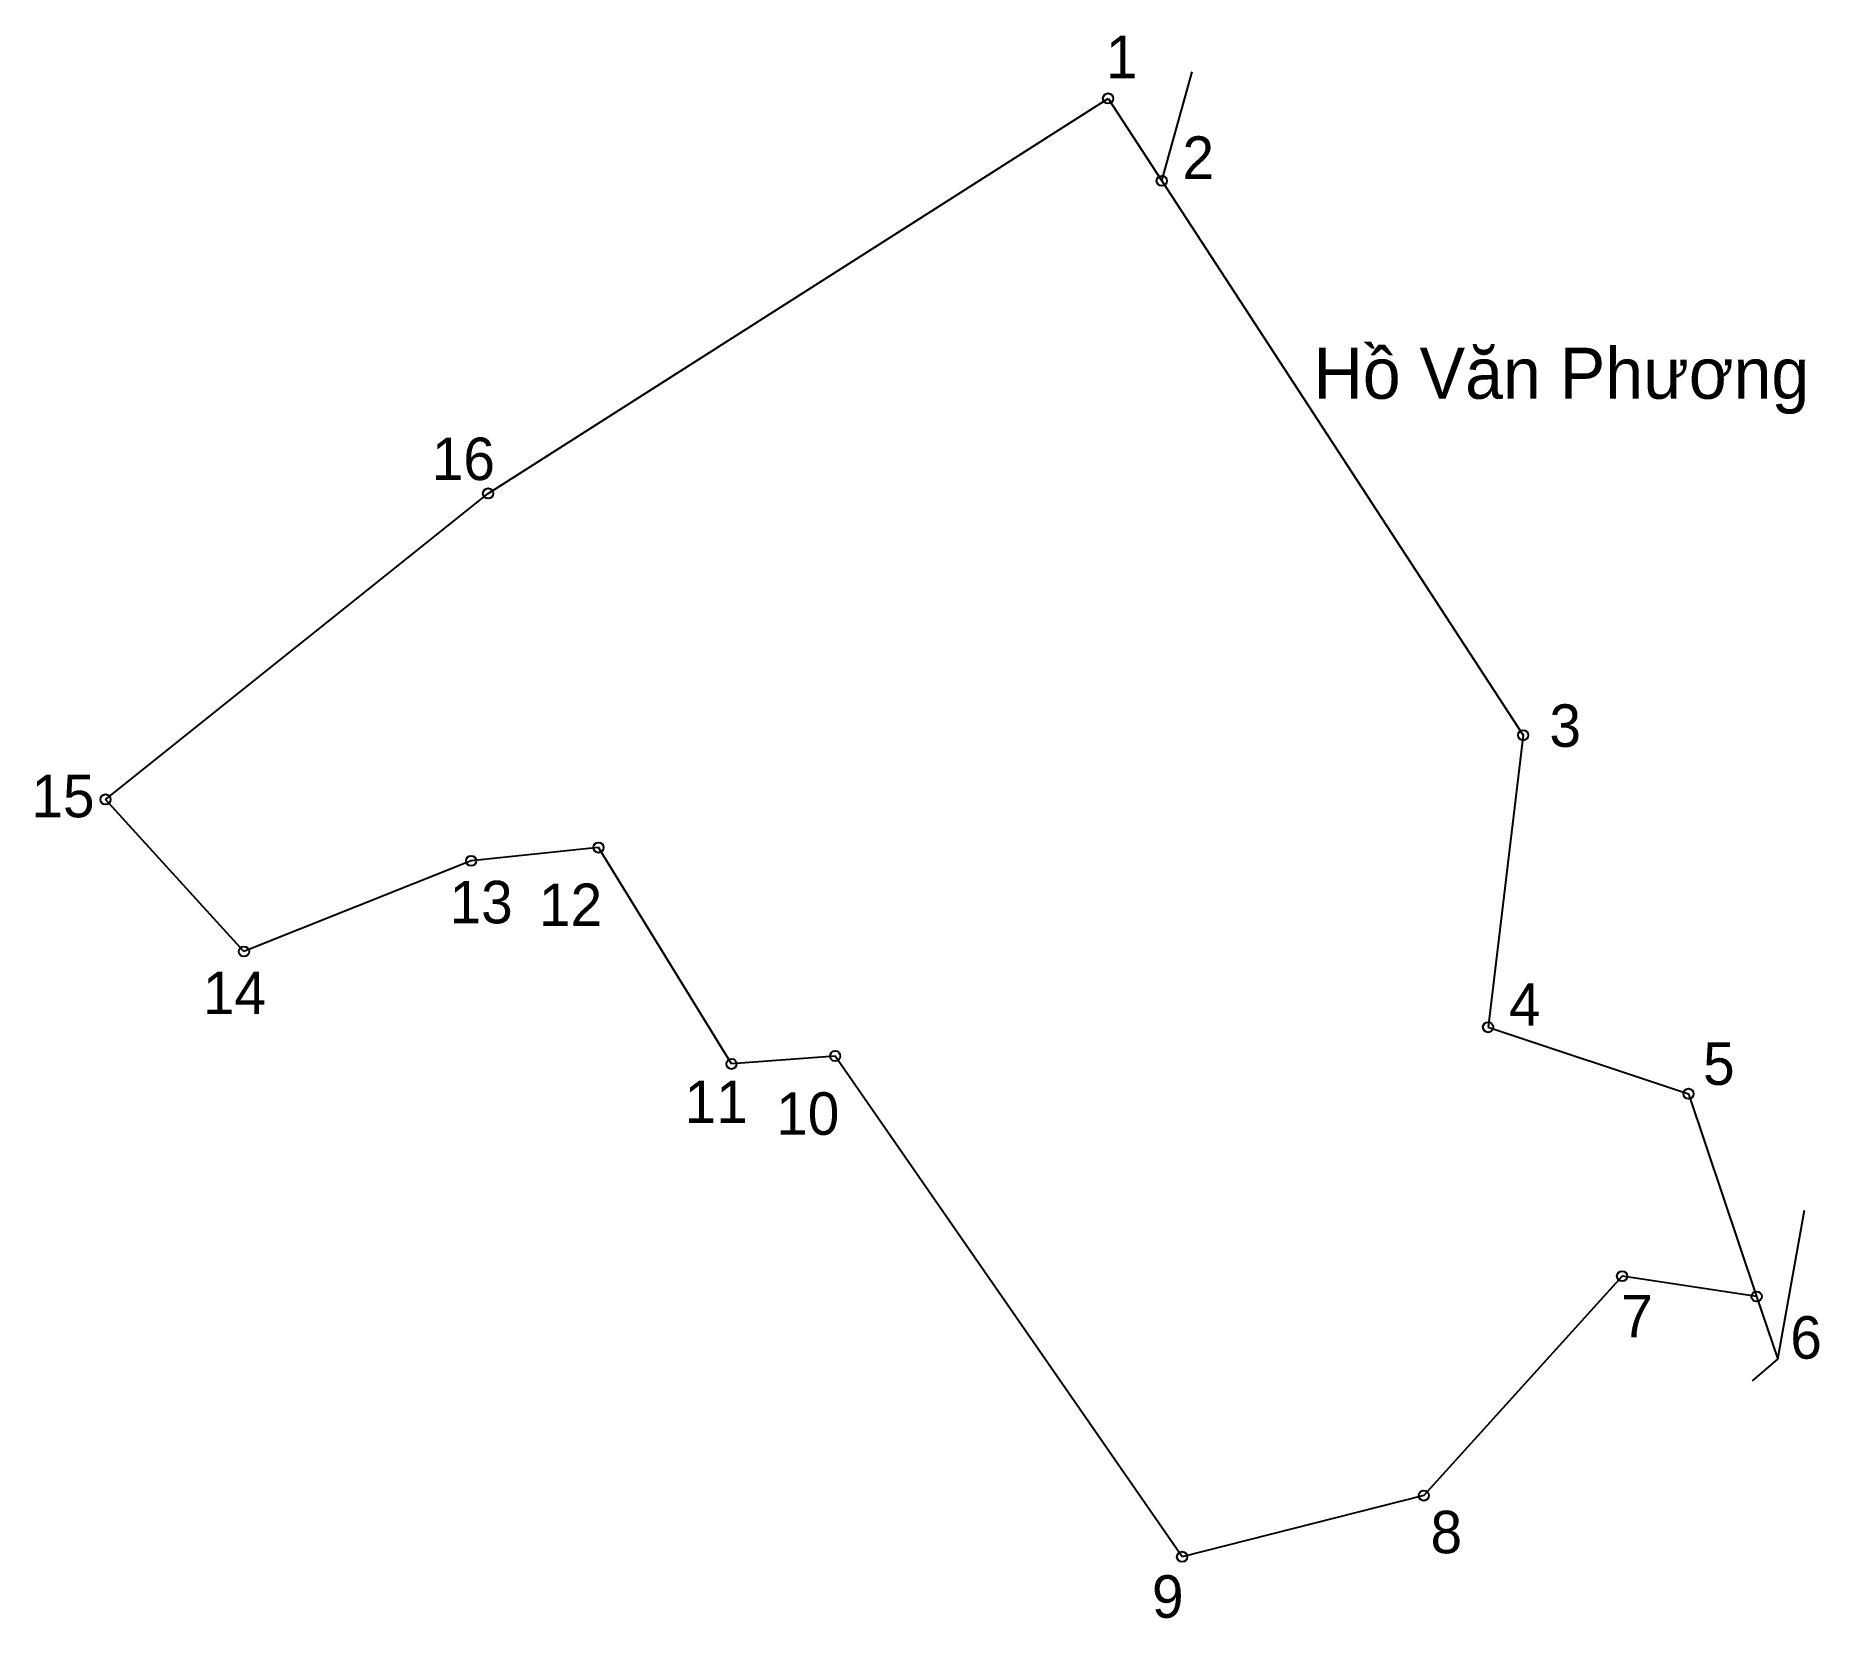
# Model space of a CAD drawing. Extents: x 547355 to 547530, y 1820804 to 1820960.
import ezdxf

# ---------------------------------------------------------------- set-up
doc = ezdxf.new("R2010")
doc.units = 0
for name, color, linetype in [('CanhThua', 7, 'Continuous'), ('MocDinhThua', 7, 'Continuous'), ('RauThua', 7, 'Continuous'), ('SoHieuDinhThua', 7, 'Continuous'), ('TenChuLanCan', 7, 'Continuous')]:
    doc.layers.add(name, color=color, linetype=linetype)

msp = doc.modelspace()

# ---------------------------------------------------------------- linework, layer by layer
at = {"layer": 'CanhThua'}
for p, q in [((547399.32, 1820914.7), (547460.33, 1820953.55)), ((547460.33, 1820953.55), (547465.61, 1820945.44)), ((547465.61, 1820945.44), (547501.18, 1820890.91)), ((547361.67, 1820884.6), (547399.32, 1820914.7)), ((547501.18, 1820890.91), (547497.72, 1820862.19)), ((547375.3, 1820869.64), (547361.67, 1820884.6)), ((547410.19, 1820879.86), (547397.65, 1820878.56)), ((547423.27, 1820858.58), (547410.19, 1820879.86)), ((547397.65, 1820878.56), (547375.3, 1820869.64)), ((547497.72, 1820862.19), (547517.44, 1820855.65)), ((547433.47, 1820859.36), (547423.27, 1820858.58)), ((547467.61, 1820810.11), (547433.47, 1820859.36)), ((547517.44, 1820855.65), (547524.15, 1820835.71)), ((547510.91, 1820837.71), (547491.4, 1820816.12)), ((547524.15, 1820835.71), (547510.91, 1820837.71)), ((547491.4, 1820816.12), (547467.61, 1820810.11))]:
    msp.add_line(p, q, dxfattribs=at)
at = {"layer": 'MocDinhThua'}
for centre in [(547460.33, 1820953.55), (547465.61, 1820945.44), (547399.32, 1820914.7), (547501.18, 1820890.91), (547361.67, 1820884.6), (547410.19, 1820879.86), (547397.65, 1820878.56), (547375.3, 1820869.64), (547497.72, 1820862.19), (547423.27, 1820858.58), (547433.47, 1820859.36), (547517.44, 1820855.65), (547510.91, 1820837.71), (547524.15, 1820835.71), (547491.4, 1820816.12), (547467.61, 1820810.11)]:
    msp.add_circle(centre, 0.502, dxfattribs=at)
at = {"layer": 'RauThua'}
for p, q in [((547465.61, 1820945.44), (547468.6, 1820956.16)), ((547526.22, 1820829.54), (547528.85, 1820844.21)), ((547524.15, 1820835.71), (547526.22, 1820829.54)), ((547524.15, 1820835.71), (547526.22, 1820829.54)), ((547523.73, 1820827.4), (547526.22, 1820829.54))]:
    msp.add_line(p, q, dxfattribs=at)

# ---------------------------------------------------------------- texts
at = {"layer": 'SoHieuDinhThua'}
for s, height, p in [('1', 4.18, (547460.12, 1820955.54)), ('2', 4.18, (547467.65, 1820945.64)), ('16', 4.179, (547393.78, 1820916.01)), ('3', 4.18, (547503.76, 1820889.77)), ('15', 4.179, (547354.38, 1820882.84)), ('13', 4.179, (547395.53, 1820872.41)), ('12', 4.179, (547404.33, 1820872.14)), ('14', 4.179, (547371.26, 1820863.48)), ('4', 4.18, (547499.77, 1820862.34)), ('5', 4.18, (547518.88, 1820856.52)), ('11', 4.179, (547418.66, 1820852.77)), ('10', 4.179, (547427.67, 1820851.61)), ('7', 4.18, (547510.82, 1820831.69)), ('6', 4.18, (547527.46, 1820829.59)), ('8', 4.18, (547492.06, 1820810.45)), ('9', 4.18, (547464.65, 1820804.11))]:
    msp.add_text(s, height=height, dxfattribs=at).set_placement(p)
at = {"layer": 'TenChuLanCan'}
msp.add_text('Hồ Văn Phương', height=5.0153, dxfattribs=at).set_placement((547480.55, 1820924.01))

doc.saveas('drawing.dxf')
